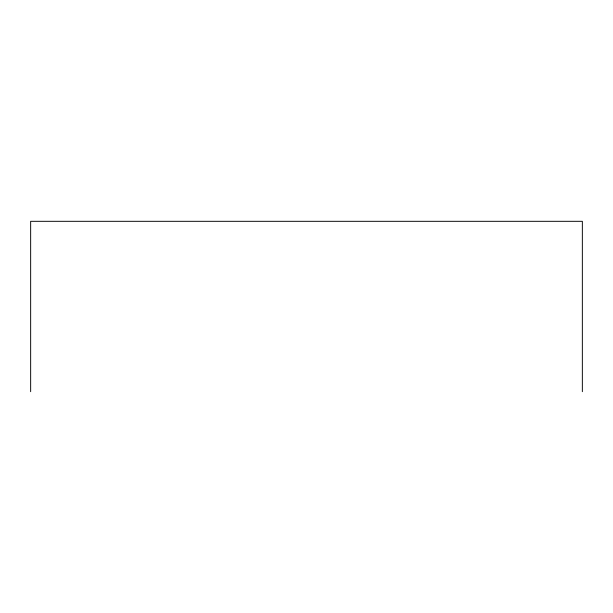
<?xml version="1.0" encoding="UTF-8"?>
<svg xmlns="http://www.w3.org/2000/svg" width="613" height="613" viewBox="0 0 613 613"><rect width="100%" height="100%" fill="white"/><g stroke="black" fill="none" stroke-linecap="round" stroke-linejoin="round"><path stroke-width="0.92" d="M582.35 391.684L582.35 221.316L30.65 221.316L30.65 391.684"/></g></svg>
